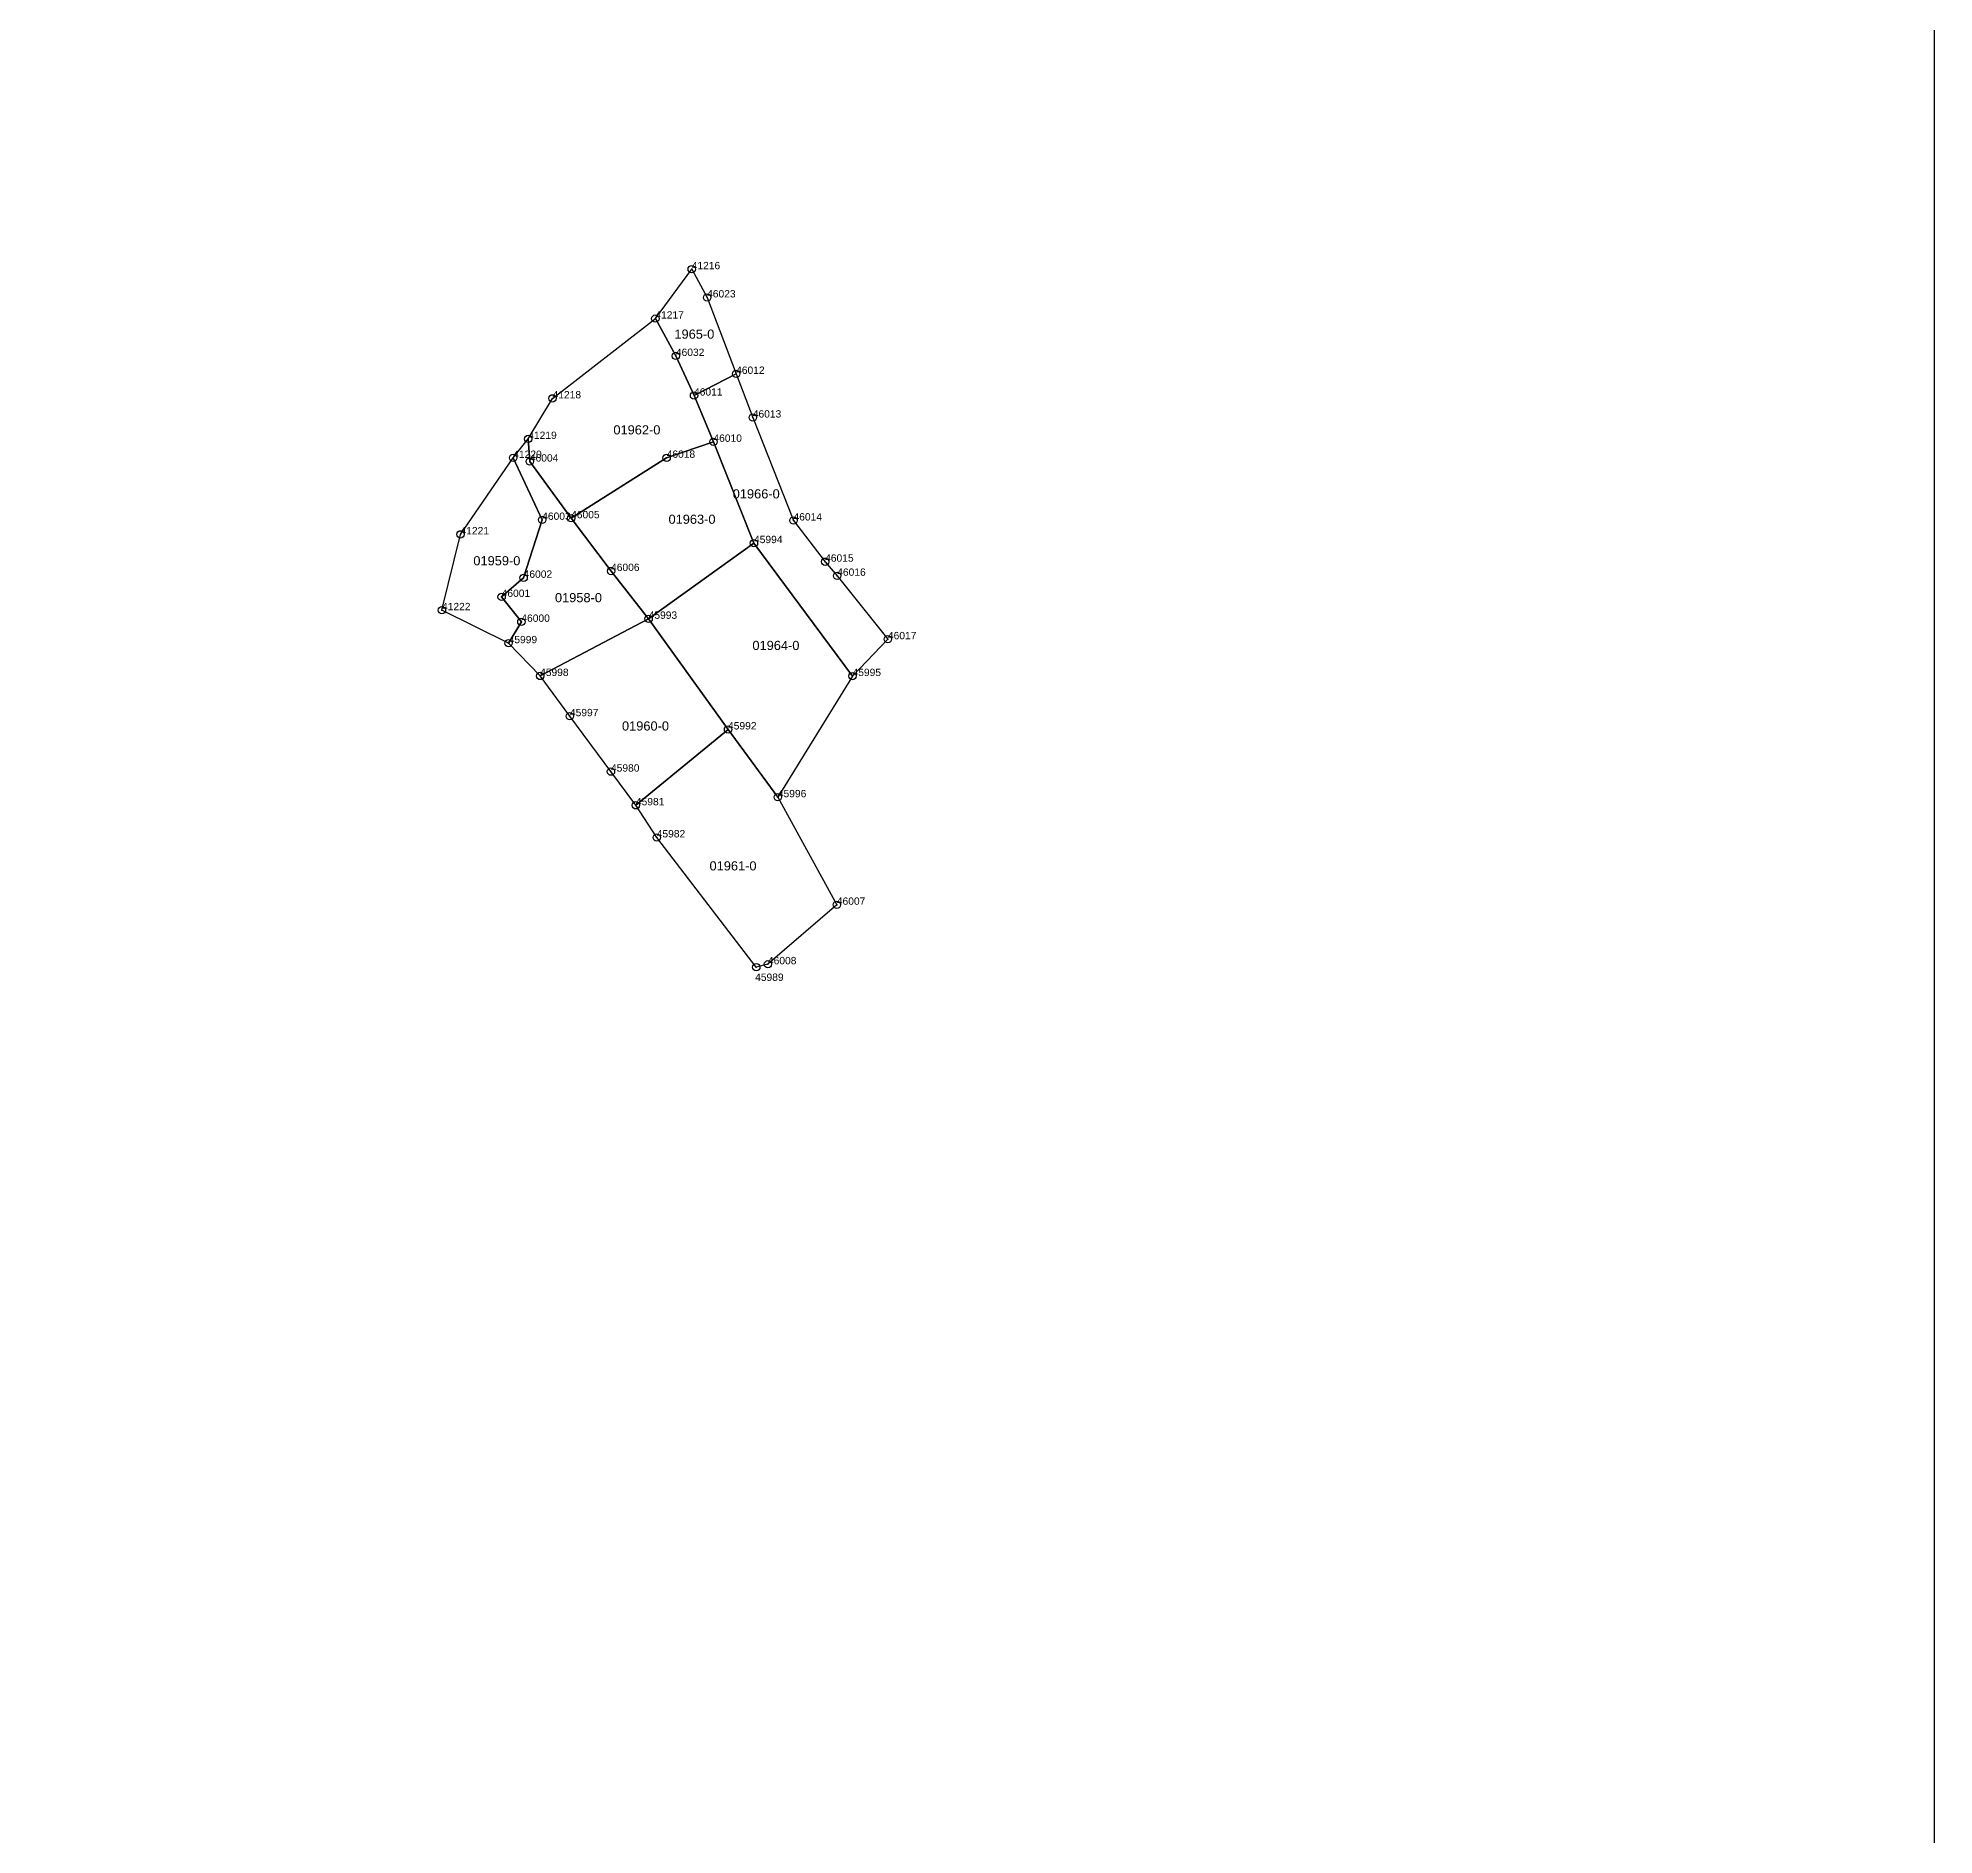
# Model space of a CAD drawing. Header units: feet. Extents: x 7508000 to 7512000, y 4688000 to 4692000.
# Drawn here: x 7509483 to 7510000, y 4688980 to 4689470 of the extents above; entities that cross this region are included whole.
import ezdxf

# ---------------------------------------------------------------- set-up
doc = ezdxf.new("R2010")
doc.units = ezdxf.units.FT
doc.header["$MEASUREMENT"] = 0
doc.header["$PDMODE"] = 32
doc.header["$PDSIZE"] = 2
for name, color, linetype in [('Nr e Pikave Gjeodezike te Parceles Baze', 7, 'CONTINUOUS'), ('Nr Parceles Baze', 7, 'CONTINUOUS'), ('Ortofoto_2012', 7, 'CONTINUOUS'), ('Parcela Baze', 7, 'CONTINUOUS'), ('Pikat', 7, 'CONTINUOUS')]:
    doc.layers.add(name, color=color, linetype=linetype)
doc.styles.get("Standard").update_dxf_attribs({"font": 'arial.ttf'})
picture_1 = doc.add_image_def('image1.ecw', size_in_pixel=(10000, 10000))

msp = doc.modelspace()

# ---------------------------------------------------------------- linework, layer by layer
at = {"layer": 'Parcela Baze', "color": 2}
for points in [[(7509673.48, 4689378.4), (7509662, 4689372.48), (7509657.06, 4689383.29), (7509651.46, 4689393.47), (7509661.37, 4689406.93), (7509665.57, 4689399.24), (7509673.48, 4689378.4)], [(7509662, 4689372.48), (7509667.29, 4689359.88), (7509654.54, 4689355.52), (7509628.5, 4689339.03), (7509617.26, 4689354.49), (7509616.82, 4689360.66), (7509623.45, 4689371.72), (7509651.46, 4689393.47), (7509657.06, 4689383.29), (7509662, 4689372.48)], [(7509705.21, 4689296.01), (7509678.35, 4689332.25), (7509667.29, 4689359.88), (7509662, 4689372.48), (7509673.48, 4689378.4), (7509678.02, 4689366.49), (7509689.12, 4689338.42), (7509697.74, 4689327.19), (7509701.03, 4689323.35), (7509714.85, 4689306.05), (7509705.21, 4689296.01)], [(7509649.64, 4689311.62), (7509620.05, 4689296.03), (7509611.47, 4689304.96), (7509614.94, 4689310.8), (7509609.57, 4689317.59), (7509615.57, 4689322.8), (7509620.62, 4689338.6), (7509612.73, 4689355.49), (7509616.82, 4689360.66), (7509617.26, 4689354.49), (7509628.5, 4689339.03), (7509639.39, 4689324.65), (7509649.64, 4689311.62)], [(7509678.35, 4689332.25), (7509649.64, 4689311.62), (7509639.39, 4689324.65), (7509628.5, 4689339.03), (7509654.54, 4689355.52), (7509667.29, 4689359.88), (7509678.35, 4689332.25)], [(7509598.36, 4689334.65), (7509612.73, 4689355.49), (7509620.62, 4689338.6), (7509615.57, 4689322.8), (7509609.57, 4689317.59), (7509614.94, 4689310.8), (7509611.47, 4689304.96), (7509593.31, 4689313.96), (7509598.36, 4689334.65)], [(7509671.27, 4689281.45), (7509649.64, 4689311.62), (7509678.35, 4689332.25), (7509705.21, 4689296.01), (7509684.85, 4689262.97), (7509671.27, 4689281.45)], [(7509649.64, 4689311.62), (7509671.27, 4689281.45), (7509646.16, 4689260.77), (7509639.37, 4689269.95), (7509628.18, 4689285.06), (7509620.05, 4689296.03), (7509649.64, 4689311.62)], [(7509646.16, 4689260.77), (7509671.27, 4689281.45), (7509684.85, 4689262.97), (7509700.93, 4689233.65), (7509682.15, 4689217.43), (7509678.98, 4689216.62), (7509651.84, 4689252.01), (7509646.16, 4689260.77)]]:
    msp.add_lwpolyline(points, dxfattribs=at)
at = {"layer": 'Pikat', "color": 2}
for p in [(7509661.37, 4689406.93), (7509665.57, 4689399.24), (7509651.46, 4689393.47), (7509651.46, 4689393.47), (7509657.06, 4689383.29), (7509657.06, 4689383.29), (7509673.48, 4689378.4), (7509673.48, 4689378.4), (7509623.45, 4689371.72), (7509662, 4689372.48), (7509662, 4689372.48), (7509662, 4689372.48), (7509678.02, 4689366.49), (7509616.82, 4689360.66), (7509667.29, 4689359.88), (7509667.29, 4689359.88), (7509667.29, 4689359.88), (7509612.73, 4689355.49), (7509654.54, 4689355.52), (7509654.54, 4689355.52), (7509617.26, 4689354.49), (7509628.5, 4689339.03), (7509628.5, 4689339.03), (7509598.36, 4689334.65), (7509620.62, 4689338.6), (7509689.12, 4689338.42), (7509678.35, 4689332.25), (7509678.35, 4689332.25), (7509678.35, 4689332.25), (7509639.39, 4689324.65), (7509639.39, 4689324.65), (7509697.74, 4689327.19), (7509615.57, 4689322.8), (7509701.03, 4689323.35), (7509593.31, 4689313.96), (7509609.57, 4689317.59), (7509614.94, 4689310.8), (7509649.64, 4689311.62), (7509649.64, 4689311.62), (7509649.64, 4689311.62), (7509611.47, 4689304.96), (7509714.85, 4689306.05), (7509620.05, 4689296.03), (7509705.21, 4689296.01), (7509705.21, 4689296.01), (7509628.18, 4689285.06), (7509671.27, 4689281.45), (7509671.27, 4689281.45), (7509639.37, 4689269.95), (7509684.85, 4689262.97), (7509684.85, 4689262.97), (7509646.16, 4689260.77), (7509651.84, 4689252.01), (7509700.93, 4689233.65), (7509678.98, 4689216.62), (7509682.15, 4689217.43)]:
    msp.add_point(p, dxfattribs=at)

# ---------------------------------------------------------------- texts
at = {"layer": 'Nr e Pikave Gjeodezike te Parceles Baze', "color": 2}
for s, p in [('41216', (7509661.37, 4689406.93)), ('46023', (7509665.57, 4689399.24)), ('41217', (7509651.46, 4689393.47)), ('41217', (7509651.46, 4689393.47)), ('46032', (7509657.06, 4689383.29)), ('46032', (7509657.06, 4689383.29)), ('46012', (7509673.48, 4689378.4)), ('46012', (7509673.48, 4689378.4)), ('41218', (7509623.45, 4689371.72)), ('46011', (7509662, 4689372.48)), ('46011', (7509662, 4689372.48)), ('46011', (7509662, 4689372.48)), ('46013', (7509678.02, 4689366.49)), ('41219', (7509616.82, 4689360.66)), ('46010', (7509667.29, 4689359.88)), ('46010', (7509667.29, 4689359.88)), ('46010', (7509667.29, 4689359.88)), ('41220', (7509612.73, 4689355.49)), ('46004', (7509617.26, 4689354.49)), ('46018', (7509654.54, 4689355.52)), ('46018', (7509654.54, 4689355.52)), ('46003', (7509620.62, 4689338.6)), ('46005', (7509628.5, 4689339.03)), ('46005', (7509628.5, 4689339.03)), ('46014', (7509689.12, 4689338.42)), ('41221', (7509598.36, 4689334.65)), ('45994', (7509678.35, 4689332.25)), ('45994', (7509678.35, 4689332.25)), ('45994', (7509678.35, 4689332.25)), ('46002', (7509615.57, 4689322.8)), ('46006', (7509639.39, 4689324.65)), ('46006', (7509639.39, 4689324.65)), ('46015', (7509697.74, 4689327.19)), ('46016', (7509701.03, 4689323.35)), ('46001', (7509609.57, 4689317.59)), ('41222', (7509593.31, 4689313.96)), ('46000', (7509614.94, 4689310.8)), ('45993', (7509649.64, 4689311.62)), ('45993', (7509649.64, 4689311.62)), ('45993', (7509649.64, 4689311.62)), ('45999', (7509611.47, 4689304.96)), ('46017', (7509714.85, 4689306.05)), ('45998', (7509620.05, 4689296.03)), ('45995', (7509705.21, 4689296.01)), ('45995', (7509705.21, 4689296.01)), ('45997', (7509628.18, 4689285.06)), ('45992', (7509671.27, 4689281.45)), ('45992', (7509671.27, 4689281.45)), ('45980', (7509639.37, 4689269.95)), ('45981', (7509646.16, 4689260.77)), ('45996', (7509684.85, 4689262.97)), ('45996', (7509684.85, 4689262.97)), ('45982', (7509651.84, 4689252.01)), ('46007', (7509700.93, 4689233.65)), ('46008', (7509682.15, 4689217.43)), ('45989', (7509678.66, 4689212.9))]:
    msp.add_text(s, height=2, dxfattribs=at).set_placement(p)
at = {"layer": 'Nr Parceles Baze', "color": 2}
for s, p in [('1965-0', (7509656.66, 4689387.99)), ('01962-0', (7509640.03, 4689361.89)), ('01966-0', (7509672.55, 4689344.44)), ('01963-0', (7509655.05, 4689337.52)), ('01959-0', (7509601.86, 4689326.2)), ('01958-0', (7509624.1, 4689316.14)), ('01964-0', (7509677.92, 4689303.11)), ('01960-0', (7509642.37, 4689281.15)), ('01961-0', (7509666.23, 4689243.01))]:
    msp.add_text(s, height=2.5, dxfattribs=at).set_placement(p)

# ---------------------------------------------------------------- pictures from other files: only their frames are drawn
at = {"layer": 'Ortofoto_2012'}
image = msp.add_image(picture_1, insert=(7508000, 4688000), size_in_units=(2000, 2000), dxfattribs=at)
image.dxf.flags = 7

doc.saveas('drawing.dxf')
